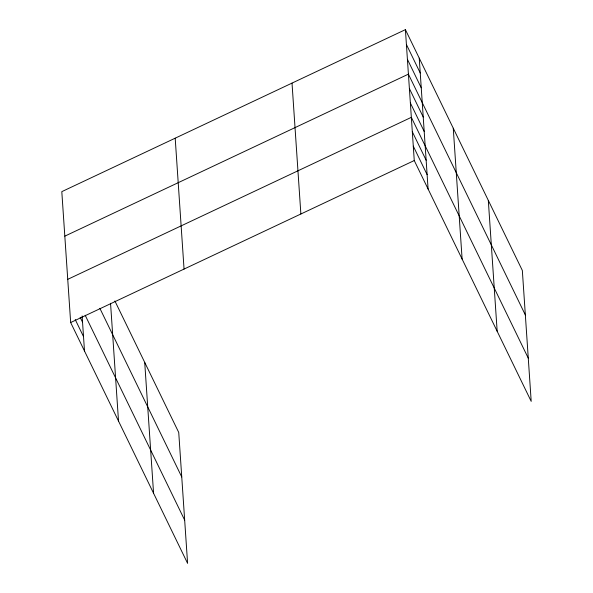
<?xml version="1.0" encoding="UTF-8"?>
<svg xmlns="http://www.w3.org/2000/svg" width="593" height="593" viewBox="0 0 593 593"><rect width="100%" height="100%" fill="white"/><g stroke="black" fill="none" stroke-linecap="round" stroke-linejoin="round"><path stroke-width="0.89" d="M405.404 29.65L414.262 160.54L531.195 401.357L522.337 270.467L405.404 29.65L61.805 191.643L70.663 322.533L187.596 563.35L178.738 432.46L114.901 300.985M64.815 236.147L408.414 74.155L525.346 314.972M67.743 279.34L411.334 117.347L528.274 358.165M70.663 322.533L414.262 160.54M406.405 44.482L420.237 72.976M407.413 59.322L421.245 87.808M409.385 88.55L423.224 117.036M410.363 102.952L424.195 131.438M412.313 131.742L426.145 160.236M413.284 146.145L427.116 174.631M99.869 308.323L181.754 476.965M85.177 315.246L184.675 520.157M80.174 317.344L82.546 322.221M75.222 319.531L83.524 336.624M488.313 200.397L497.171 331.287M453.26 128.207L462.117 259.097M419.236 58.136L428.094 189.034M292.015 83.109L300.873 213.999M175.194 138.184L184.052 269.074M144.714 362.39L153.572 493.28M110.55 303.29L118.518 421.089M82.123 315.928L84.495 351.019"/></g></svg>
